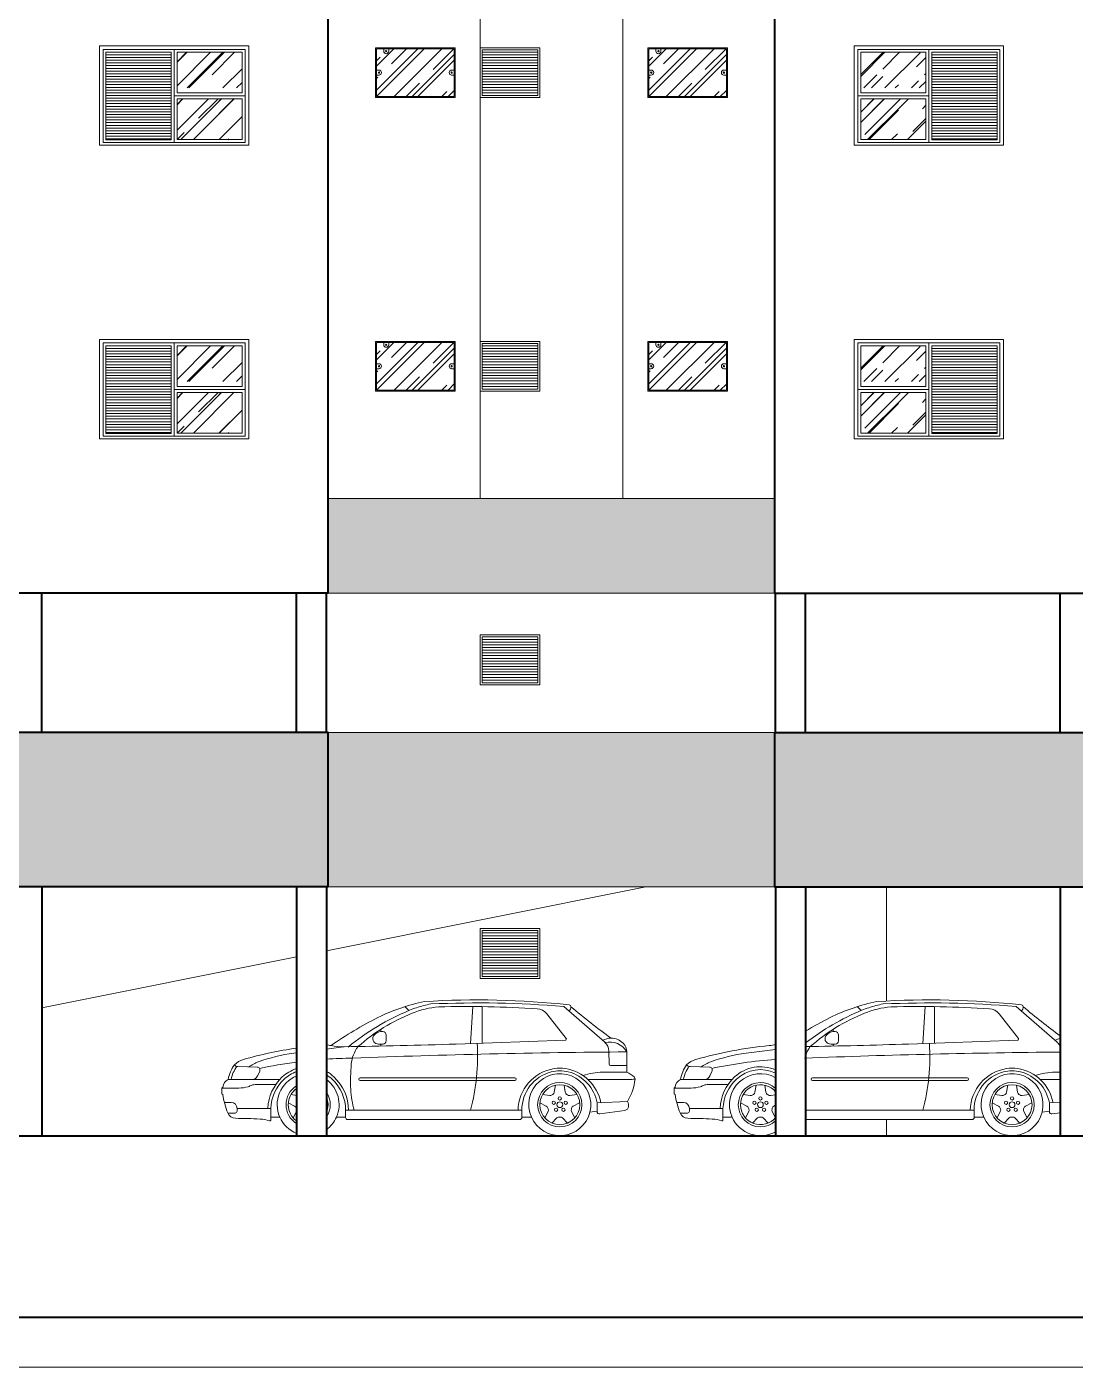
# Model space of a CAD drawing. Header units: millimetres. Extents: x 13204 to 24802, y 21209 to 40694.
# Drawn here: x 18166 to 19219, y 24804 to 26151 of the extents above; entities that cross this region are included whole.
import ezdxf

# ---------------------------------------------------------------- set-up
doc = ezdxf.new("R2010")
doc.units = ezdxf.units.MM
for name, color, linetype, lineweight in [('Esquadrias', 2, 'Continuous', 20), ('Hachura', 8, 'Continuous', 0), ('Louças', 150, 'Continuous', 15), ('Meia Parede', 11, 'Continuous', 40), ('Moveis', 6, 'Continuous', 13), ('Paredes', 1, 'Continuous', 40), ('PISO', 5, 'Continuous', 5), ('TEXTO', 4, 'Continuous', 5), ('Veiculos e pessoas', 245, 'Continuous', 0)]:
    doc.layers.add(name, color=color, linetype=linetype, lineweight=lineweight)
doc.layers.add('HACHURAS', color=8, linetype='Continuous')
pattern_1 = [(45, (14278.99, 25635.195), (23.14168, 61.71114), [409.0909, -54.5455, 136.3636, -27.2727]), (45, (14294.997, 25670.486), (-44.93342, 6.36396), [81.8182, -9, 163.6364, -20.4545]), (45, (14272.241, 25661.23), (87.35983, 113.20137), [218.1818, -38.1818, 109.0909, -27.2727])]
pattern_2 = [(45, (-38489.578, 12567.355), (21.552615, 57.473639), [381, -50.8, 127, -25.4]), (45, (-38474.67, 12600.222), (-41.847994, 5.92697), [76.2, -8.382, 152.4, -19.05]), (45, (-38495.864, 12591.601), (81.3611205, 105.428207), [203.2, -35.56, 101.6, -25.4])]
pattern_3 = [(45, (14278.99, 25930.195), (23.14168, 61.71114), [409.0909, -54.5455, 136.3636, -27.2727]), (45, (14294.997, 25965.486), (-44.93342, 6.36396), [81.8182, -9, 163.6364, -20.4545]), (45, (14272.241, 25956.23), (87.35983, 113.20137), [218.1818, -38.1818, 109.0909, -27.2727])]
pattern_4 = [(45, (-38489.578, 12862.355), (21.552615, 57.473639), [381, -50.8, 127, -25.4]), (45, (-38474.67, 12895.222), (-41.847994, 5.92697), [76.2, -8.382, 152.4, -19.05]), (45, (-38495.864, 12886.601), (81.3611205, 105.428207), [203.2, -35.56, 101.6, -25.4])]

msp = doc.modelspace()

# ---------------------------------------------------------------- hatches: boundary and pattern name
at = {"layer": 'Hachura'}
h = msp.add_hatch(dxfattribs=at)
h.set_pattern_fill('_USER', color=256, scale=2.727273, style=0, pattern_type=0)
h.set_pattern_definition([(0, (18229.848, 25953.3766), (0, 2.727273), [])])
h.paths.add_polyline_path([(18310.48, 26125.19), (18244.85, 26125.19), (18244.85, 26037.01), (18310.48, 26037.01)])
h = msp.add_hatch(dxfattribs=at)
h.set_pattern_fill('AR-RROOF', color=256, angle=45, style=0)
h.set_pattern_definition([(45, (-25759.758, 36207.547), (21.552615, 57.473639), [381, -50.8, 127, -25.4]), (45, (-25744.85, 36240.415), (-41.847994, 5.92697), [76.2, -8.382, 152.4, -19.05]), (45, (-25766.044, 36231.794), (81.3611205, 105.428207), [203.2, -35.56, 101.6, -25.4])])
h.paths.add_polyline_path([(18381.85, 26124.92), (18316.48, 26124.92), (18316.48, 26089.1), (18381.85, 26089.1)])
h = msp.add_hatch(dxfattribs=at)
h.set_pattern_fill('AR-RROOF', color=256, angle=45, style=0)
h.set_pattern_definition([(45, (18516.936, 26080.558), (21.5526, 57.4736), [381, -50.8, 127, -25.4]), (45, (18531.843, 26113.426), (-41.848, 5.927), [76.2, -8.382, 152.4, -19.05]), (45, (18510.65, 26104.805), (81.361, 105.4282), [203.2, -35.56, 101.6, -25.4])])
h.paths.add_polyline_path([(18594.94, 26128.56), (18516.94, 26128.56), (18516.94, 26080.56), (18594.94, 26080.56)])
h = msp.add_hatch(dxfattribs=at)
h.set_pattern_fill('_USER', color=256, scale=2.727273, style=0, pattern_type=0)
h.set_pattern_definition([(0, (18622.9355, 26081.5585), (0, 2.72727), [])])
h.paths.add_polyline_path([(18622.94, 26127.56), (18622.94, 26081.56), (18678.94, 26081.56), (18678.94, 26127.56)])
h = msp.add_hatch(dxfattribs=at)
h.set_pattern_fill('AR-RROOF', color=256, angle=45, style=0)
h.set_pattern_definition([(45, (18790.484, 26080.558), (21.5526, 57.4736), [381, -50.8, 127, -25.4]), (45, (18805.39, 26113.426), (-41.848, 5.927), [76.2, -8.382, 152.4, -19.05]), (45, (18784.198, 26104.805), (81.361, 105.4282), [203.2, -35.56, 101.6, -25.4])])
h.paths.add_polyline_path([(18868.48, 26128.56), (18790.48, 26128.56), (18790.48, 26080.56), (18868.48, 26080.56)])
h = msp.add_hatch(dxfattribs=at)
h.set_pattern_fill('_USER', color=256, scale=2.727273, style=0, pattern_type=0)
h.set_pattern_definition([(180, (19155.572, 25953.3766), (0, 2.727273), [])])
h.paths.add_polyline_path([(19074.94, 26125.19), (19140.57, 26125.19), (19140.57, 26037.01), (19074.94, 26037.01)])
h = msp.add_hatch(dxfattribs=at)
h.set_pattern_fill('AR-RROOF', color=256, scale=27.272727, angle=45, style=0)
h.set_pattern_definition(pattern_3)
h.paths.add_polyline_path([(18316.48, 26078.1), (18381.85, 26078.38), (18381.85, 26037.29), (18316.48, 26037.29)])
h = msp.add_hatch(dxfattribs=at)
h.set_pattern_fill('AR-RROOF', color=256, scale=27.272727, angle=45, style=0)
h.set_pattern_definition(pattern_3)
h.paths.add_polyline_path([(18358.94, 26078.38), (18381.85, 26078.38), (18381.85, 26037.29), (18358.94, 26037.01)])
h = msp.add_hatch(dxfattribs=at)
h.set_pattern_fill('AR-RROOF', color=256, scale=27.272727, angle=45, style=0)
h.set_pattern_definition(pattern_3)
h.paths.add_polyline_path([(18358.94, 26078.38), (18381.85, 26078.38), (18381.85, 26037.29), (18358.94, 26037.01)])
h = msp.add_hatch(dxfattribs=at)
h.set_pattern_fill('AR-RROOF', color=256, scale=27.272727, angle=45, style=0)
h.set_pattern_definition(pattern_3)
h.paths.add_polyline_path([(18358.94, 26078.38), (18381.85, 26078.38), (18381.85, 26037.29), (18358.94, 26037.01)])
h = msp.add_hatch(dxfattribs=at)
h.set_pattern_fill('_USER', color=256, scale=2.727273, style=0, pattern_type=0)
h.set_pattern_definition([(0, (18229.848, 25658.3766), (0, 2.727273), [])])
h.paths.add_polyline_path([(18310.48, 25830.19), (18244.85, 25830.19), (18244.85, 25742.01), (18310.48, 25742.01)])
h = msp.add_hatch(dxfattribs=at)
h.set_pattern_fill('AR-RROOF', color=256, angle=45, style=0)
h.set_pattern_definition([(45, (-25759.758, 35912.547), (21.552615, 57.473639), [381, -50.8, 127, -25.4]), (45, (-25744.85, 35945.415), (-41.847994, 5.92697), [76.2, -8.382, 152.4, -19.05]), (45, (-25766.044, 35936.794), (81.3611205, 105.428207), [203.2, -35.56, 101.6, -25.4])])
h.paths.add_polyline_path([(18381.85, 25829.92), (18316.48, 25829.92), (18316.48, 25794.1), (18381.85, 25794.1)])
h = msp.add_hatch(dxfattribs=at)
h.set_pattern_fill('AR-RROOF', color=256, angle=45, style=0)
h.set_pattern_definition([(45, (18516.936, 25785.558), (21.5526, 57.4736), [381, -50.8, 127, -25.4]), (45, (18531.843, 25818.426), (-41.848, 5.927), [76.2, -8.382, 152.4, -19.05]), (45, (18510.65, 25809.805), (81.361, 105.4282), [203.2, -35.56, 101.6, -25.4])])
h.paths.add_polyline_path([(18594.94, 25833.56), (18516.94, 25833.56), (18516.94, 25785.56), (18594.94, 25785.56)])
h = msp.add_hatch(dxfattribs=at)
h.set_pattern_fill('_USER', color=256, scale=2.727273, style=0, pattern_type=0)
h.set_pattern_definition([(0, (18622.9355, 25786.5585), (0, 2.72727), [])])
h.paths.add_polyline_path([(18622.94, 25832.56), (18622.94, 25786.56), (18678.94, 25786.56), (18678.94, 25832.56)])
h = msp.add_hatch(dxfattribs=at)
h.set_pattern_fill('AR-RROOF', color=256, angle=45, style=0)
h.set_pattern_definition([(45, (18790.484, 25785.558), (21.5526, 57.4736), [381, -50.8, 127, -25.4]), (45, (18805.39, 25818.426), (-41.848, 5.927), [76.2, -8.382, 152.4, -19.05]), (45, (18784.198, 25809.805), (81.361, 105.4282), [203.2, -35.56, 101.6, -25.4])])
h.paths.add_polyline_path([(18868.48, 25833.56), (18790.48, 25833.56), (18790.48, 25785.56), (18868.48, 25785.56)])
h = msp.add_hatch(dxfattribs=at)
h.set_pattern_fill('_USER', color=256, scale=2.727273, style=0, pattern_type=0)
h.set_pattern_definition([(180, (19155.572, 25658.3766), (0, 2.727273), [])])
h.paths.add_polyline_path([(19074.94, 25830.19), (19140.57, 25830.19), (19140.57, 25742.01), (19074.94, 25742.01)])
h = msp.add_hatch(dxfattribs=at)
h.set_pattern_fill('AR-RROOF', color=256, scale=27.272727, angle=45, style=0)
h.set_pattern_definition(pattern_1)
h.paths.add_polyline_path([(18316.48, 25783.1), (18381.85, 25783.38), (18381.85, 25742.29), (18316.48, 25742.29)])
h = msp.add_hatch(dxfattribs=at)
h.set_pattern_fill('AR-RROOF', color=256, scale=27.272727, angle=45, style=0)
h.set_pattern_definition(pattern_1)
h.paths.add_polyline_path([(18358.94, 25783.38), (18381.85, 25783.38), (18381.85, 25742.29), (18358.94, 25742.01)])
h = msp.add_hatch(dxfattribs=at)
h.set_pattern_fill('AR-RROOF', color=256, scale=27.272727, angle=45, style=0)
h.set_pattern_definition(pattern_1)
h.paths.add_polyline_path([(18358.94, 25783.38), (18381.85, 25783.38), (18381.85, 25742.29), (18358.94, 25742.01)])
h = msp.add_hatch(dxfattribs=at)
h.set_pattern_fill('AR-RROOF', color=256, scale=27.272727, angle=45, style=0)
h.set_pattern_definition(pattern_1)
h.paths.add_polyline_path([(18358.94, 25783.38), (18381.85, 25783.38), (18381.85, 25742.29), (18358.94, 25742.01)])
h = msp.add_hatch(dxfattribs=at)
h.set_pattern_fill('_USER', color=256, scale=2.727273, style=0, pattern_type=0)
h.set_pattern_definition([(0, (18622.9355, 25491.5585), (0, 2.72727), [])])
h.paths.add_polyline_path([(18622.94, 25537.56), (18622.94, 25491.56), (18678.94, 25491.56), (18678.94, 25537.56)])
h = msp.add_hatch(dxfattribs=at)
h.set_pattern_fill('_USER', color=256, scale=2.727273, style=0, pattern_type=0)
h.set_pattern_definition([(0, (18622.9355, 25196.5585), (0, 2.72727), [])])
h.paths.add_polyline_path([(18622.94, 25242.56), (18622.94, 25196.56), (18678.94, 25196.56), (18678.94, 25242.56)])
at = {"layer": 'HACHURAS'}
h = msp.add_hatch(dxfattribs=at)
h.set_pattern_fill('AR-RROOF', color=256, angle=45, style=0)
h.set_pattern_definition(pattern_4)
h.paths.add_polyline_path([(19003.57, 26124.92), (19068.94, 26124.92), (19068.94, 26089.1), (19003.57, 26089.1)])
h = msp.add_hatch(dxfattribs=at)
h.set_pattern_fill('AR-RROOF', color=256, angle=45, style=0)
h.set_pattern_definition(pattern_4)
h.paths.add_polyline_path([(19026.48, 26078.38), (19003.57, 26078.38), (19003.57, 26037.29), (19026.48, 26037.01)])
h = msp.add_hatch(dxfattribs=at)
h.set_pattern_fill('AR-RROOF', color=256, angle=45, style=0)
h.set_pattern_definition(pattern_4)
h.paths.add_polyline_path([(19026.48, 26078.38), (19003.57, 26078.38), (19003.57, 26037.29), (19026.48, 26037.01)])
h = msp.add_hatch(dxfattribs=at)
h.set_pattern_fill('AR-RROOF', color=256, angle=45, style=0)
h.set_pattern_definition(pattern_4)
h.paths.add_polyline_path([(19026.48, 26078.38), (19003.57, 26078.38), (19003.57, 26037.29), (19026.48, 26037.01)])
h = msp.add_hatch(dxfattribs=at)
h.set_pattern_fill('AR-RROOF', color=256, angle=45, style=0)
h.set_pattern_definition(pattern_4)
h.paths.add_polyline_path([(19068.94, 26078.1), (19003.57, 26078.38), (19003.57, 26037.29), (19068.94, 26037.29)])
h = msp.add_hatch(dxfattribs=at)
h.set_pattern_fill('AR-RROOF', color=256, angle=45, style=0)
h.set_pattern_definition(pattern_2)
h.paths.add_polyline_path([(19003.57, 25829.92), (19068.94, 25829.92), (19068.94, 25794.1), (19003.57, 25794.1)])
h = msp.add_hatch(dxfattribs=at)
h.set_pattern_fill('AR-RROOF', color=256, angle=45, style=0)
h.set_pattern_definition(pattern_2)
h.paths.add_polyline_path([(19026.48, 25783.38), (19003.57, 25783.38), (19003.57, 25742.29), (19026.48, 25742.01)])
h = msp.add_hatch(dxfattribs=at)
h.set_pattern_fill('AR-RROOF', color=256, angle=45, style=0)
h.set_pattern_definition(pattern_2)
h.paths.add_polyline_path([(19026.48, 25783.38), (19003.57, 25783.38), (19003.57, 25742.29), (19026.48, 25742.01)])
h = msp.add_hatch(dxfattribs=at)
h.set_pattern_fill('AR-RROOF', color=256, angle=45, style=0)
h.set_pattern_definition(pattern_2)
h.paths.add_polyline_path([(19026.48, 25783.38), (19003.57, 25783.38), (19003.57, 25742.29), (19026.48, 25742.01)])
h = msp.add_hatch(dxfattribs=at)
h.set_pattern_fill('AR-RROOF', color=256, angle=45, style=0)
h.set_pattern_definition(pattern_2)
h.paths.add_polyline_path([(19068.94, 25783.1), (19003.57, 25783.38), (19003.57, 25742.29), (19068.94, 25742.29)])
at = {"layer": 'PISO'}
h = msp.add_hatch(dxfattribs=at)
h.set_pattern_fill('DOTS', color=256, scale=3, style=0)
h.set_pattern_definition([(0, (17758.4844, 25286.5585), (2.38125, 4.7625), [0, -4.7625])])
h.paths.add_polyline_path([(18916.94, 25286.56), (18916.94, 25441.56), (18468.48, 25441.56), (18468.48, 25286.56)])
h.paths.add_polyline_path([(18916.94, 25581.56), (18916.94, 25676.56), (18468.48, 25676.56), (18468.48, 25581.56)])
h.paths.add_polyline_path([(17758.48, 25581.56), (17908.48, 25581.56), (17908.48, 26761.56), (17758.48, 26761.56)])
h.paths.add_polyline_path([(17803.48, 25784.56), (17803.48, 25834.56), (17863.48, 25834.56), (17863.48, 25784.56)], flags=16)
h.paths.add_polyline_path([(17803.48, 25784.56), (17803.48, 25812.06), (17806.98, 25812.06, -1), (17806.98, 25807.06), (17804.48, 25807.06), (17804.48, 25785.56), (17862.48, 25785.56), (17862.48, 25807.06), (17859.98, 25807.06, -1), (17859.98, 25812.06), (17862.48, 25812.06), (17862.48, 25833.56), (17855.27, 25833.56), (17855.27, 25831.06, -1), (17850.27, 25831.06), (17850.27, 25833.56), (17819.48, 25833.56), (17819.48, 25834.56), (17863.48, 25834.56), (17863.48, 25784.56)], flags=16)
h.paths.add_polyline_path([(17807.33, 25809.56, -8.5030703), (17807.63, 25809.56, -4.3930422)], flags=0)
h.paths.add_polyline_path([(17860.33, 25809.56, -8.5030703), (17860.63, 25809.56, -4.3930422)], flags=0)
h.paths.add_polyline_path([(17803.48, 25834.56), (17803.48, 25833.56), (17804.48, 25833.56), (17804.48, 25830.7)], flags=0)
h.paths.add_polyline_path([(17853.12, 25831.06, -8.5030703), (17853.42, 25831.06, -4.3930422)], flags=0)
h.paths.add_polyline_path([(17803.48, 26079.56), (17803.48, 26129.56), (17863.48, 26129.56), (17863.48, 26079.56)], flags=16)
h.paths.add_polyline_path([(17803.48, 26079.56), (17803.48, 26107.06), (17806.98, 26107.06, -1), (17806.98, 26102.06), (17804.48, 26102.06), (17804.48, 26080.56), (17862.48, 26080.56), (17862.48, 26102.06), (17859.98, 26102.06, -1), (17859.98, 26107.06), (17862.48, 26107.06), (17862.48, 26128.56), (17855.27, 26128.56), (17855.27, 26126.06, -1), (17850.27, 26126.06), (17850.27, 26128.56), (17819.48, 26128.56), (17819.48, 26129.56), (17863.48, 26129.56), (17863.48, 26079.56)], flags=16)
h.paths.add_polyline_path([(17807.33, 26104.56, -8.5030703), (17807.63, 26104.56, -4.3930422)], flags=0)
h.paths.add_polyline_path([(17860.33, 26104.56, -8.5030703), (17860.63, 26104.56, -4.3930422)], flags=0)
h.paths.add_polyline_path([(17804.48, 26125.7), (17803.48, 26125.7), (17803.48, 26129.56), (17804.48, 26129.56)], flags=0)
h.paths.add_polyline_path([(17853.12, 26126.06, -8.5030703), (17853.42, 26126.06, -4.3930422)], flags=0)
h.paths.add_polyline_path([(17803.48, 26374.56), (17803.48, 26424.56), (17863.48, 26424.56), (17863.48, 26374.56)], flags=16)
h.paths.add_polyline_path([(17803.48, 26374.56), (17803.48, 26402.06), (17806.98, 26402.06, -1), (17806.98, 26397.06), (17804.48, 26397.06), (17804.48, 26375.56), (17862.48, 26375.56), (17862.48, 26397.06), (17859.98, 26397.06, -1), (17859.98, 26402.06), (17862.48, 26402.06), (17862.48, 26423.56), (17855.27, 26423.56), (17855.27, 26421.06, -1), (17850.27, 26421.06), (17850.27, 26423.56), (17819.48, 26423.56), (17819.48, 26424.56), (17863.48, 26424.56), (17863.48, 26374.56)], flags=16)
h.paths.add_polyline_path([(17807.33, 26399.56, -8.5030703), (17807.63, 26399.56, -4.3930422)], flags=0)
h.paths.add_polyline_path([(17860.33, 26399.56, -8.5030703), (17860.63, 26399.56, -4.3930422)], flags=0)
h.paths.add_polyline_path([(17804.48, 26420.7), (17803.48, 26420.7), (17803.48, 26424.56), (17804.48, 26424.56)], flags=0)
h.paths.add_polyline_path([(17853.12, 26421.06, -8.5030703), (17853.42, 26421.06, -4.3930422)], flags=0)
h.paths.add_polyline_path([(17803.48, 26669.56), (17803.48, 26719.56), (17863.48, 26719.56), (17863.48, 26669.56)], flags=16)
h.paths.add_polyline_path([(17806.98, 26697.06, -1), (17806.98, 26692.06), (17804.48, 26692.06), (17804.48, 26670.56), (17862.48, 26670.56), (17862.48, 26692.06), (17859.98, 26692.06, -1), (17859.98, 26697.06), (17862.48, 26697.06), (17862.48, 26718.56), (17855.27, 26718.56), (17855.27, 26716.06, -1), (17850.27, 26716.06), (17850.27, 26718.56), (17819.48, 26718.56), (17863.48, 26719.56), (17862.48, 26719.56), (17862.48, 26670.56), (17863.48, 26669.56), (17863.48, 26670.56), (17804.48, 26670.56), (17803.48, 26669.56), (17804.48, 26669.56), (17804.48, 26697.06)], flags=16)
h.paths.add_polyline_path([(17807.33, 26694.56, -8.5030703), (17807.63, 26694.56, -4.3930422)], flags=0)
h.paths.add_polyline_path([(17860.33, 26694.56, -8.5030703), (17860.63, 26694.56, -4.3930422)], flags=0)
h.paths.add_polyline_path([(17804.48, 26715.7), (17803.48, 26715.7), (17803.48, 26719.56), (17804.48, 26719.56)], flags=0)
h.paths.add_polyline_path([(17853.12, 26716.06, -8.5030703), (17853.42, 26716.06, -4.3930422)], flags=0)
h.paths.add_polyline_path([(19476.94, 25581.56), (19626.94, 25581.56), (19626.94, 26761.56), (19476.94, 26761.56)])
h.paths.add_polyline_path([(19521.94, 25784.56), (19521.94, 25834.56), (19581.94, 25834.56), (19581.94, 25784.56)], flags=16)
h.paths.add_polyline_path([(19521.94, 25784.56), (19521.94, 25834.56), (19565.94, 25834.56), (19565.94, 25833.56), (19535.15, 25833.56), (19535.15, 25831.06, -1), (19530.15, 25831.06), (19530.15, 25833.56), (19522.94, 25833.56), (19522.94, 25812.06), (19525.44, 25812.06, -1), (19525.44, 25807.06), (19522.94, 25807.06), (19522.94, 25785.56), (19580.94, 25785.56), (19580.94, 25807.06), (19578.44, 25807.06, -1), (19578.44, 25812.06), (19581.94, 25812.06), (19581.94, 25784.56)], flags=16)
h.paths.add_polyline_path([(19525.78, 25809.56, -8.5030703), (19526.08, 25809.56, -4.3930422)], flags=0)
h.paths.add_polyline_path([(19578.78, 25809.56, -8.5030703), (19579.08, 25809.56, -4.3930422)], flags=0)
h.paths.add_polyline_path([(19533, 25831.06, -8.5030703), (19533.3, 25831.06, -4.3930422)], flags=0)
h.paths.add_polyline_path([(19581.94, 25833.56), (19580.94, 25833.56), (19580.94, 25830.7), (19581.94, 25830.7)], flags=0)
h.paths.add_polyline_path([(19521.94, 26079.56), (19521.94, 26129.56), (19581.94, 26129.56), (19581.94, 26079.56)], flags=16)
h.paths.add_polyline_path([(19521.94, 26079.56), (19521.94, 26129.56), (19565.94, 26129.56), (19565.94, 26128.56), (19535.15, 26128.56), (19535.15, 26126.06, -1), (19530.15, 26126.06), (19530.15, 26128.56), (19522.94, 26128.56), (19522.94, 26107.06), (19525.44, 26107.06, -1), (19525.44, 26102.06), (19522.94, 26102.06), (19522.94, 26080.56), (19580.94, 26080.56), (19580.94, 26102.06), (19578.44, 26102.06, -1), (19578.44, 26107.06), (19581.94, 26107.06), (19581.94, 26079.56)], flags=16)
h.paths.add_polyline_path([(19525.78, 26104.56, -8.5030703), (19526.08, 26104.56, -4.3930422)], flags=0)
h.paths.add_polyline_path([(19578.78, 26104.56, -8.5030703), (19579.08, 26104.56, -4.3930422)], flags=0)
h.paths.add_polyline_path([(19533, 26126.06, -8.5030703), (19533.3, 26126.06, -4.3930422)], flags=0)
h.paths.add_polyline_path([(19581.94, 26128.56), (19580.94, 26128.56), (19580.94, 26125.7), (19581.94, 26125.7)], flags=0)
h.paths.add_polyline_path([(19521.94, 26374.56), (19521.94, 26424.56), (19581.94, 26424.56), (19581.94, 26374.56)], flags=16)
h.paths.add_polyline_path([(19521.94, 26374.56), (19521.94, 26424.56), (19565.94, 26424.56), (19565.94, 26423.56), (19535.15, 26423.56), (19535.15, 26421.06, -1), (19530.15, 26421.06), (19530.15, 26423.56), (19522.94, 26423.56), (19522.94, 26402.06), (19525.44, 26402.06, -1), (19525.44, 26397.06), (19522.94, 26397.06), (19522.94, 26375.56), (19580.94, 26375.56), (19580.94, 26397.06), (19578.44, 26397.06, -1), (19578.44, 26402.06), (19581.94, 26402.06), (19581.94, 26374.56)], flags=16)
h.paths.add_polyline_path([(19525.78, 26399.56, -8.5030703), (19526.08, 26399.56, -4.3930422)], flags=0)
h.paths.add_polyline_path([(19578.78, 26399.56, -8.5030703), (19579.08, 26399.56, -4.3930422)], flags=0)
h.paths.add_polyline_path([(19533, 26421.06, -8.5030703), (19533.3, 26421.06, -4.3930422)], flags=0)
h.paths.add_polyline_path([(19581.94, 26423.56), (19580.94, 26423.56), (19580.94, 26420.7), (19581.94, 26420.7)], flags=0)
h.paths.add_polyline_path([(19521.94, 26669.56), (19521.94, 26719.56), (19581.94, 26719.56), (19581.94, 26669.56)], flags=16)
h.paths.add_polyline_path([(19521.94, 26669.56), (19521.94, 26719.56), (19565.94, 26719.56), (19565.94, 26718.56), (19535.15, 26718.56), (19535.15, 26716.06, -1), (19530.15, 26716.06), (19530.15, 26718.56), (19522.94, 26718.56), (19522.94, 26697.06), (19525.44, 26697.06, -1), (19525.44, 26692.06), (19522.94, 26692.06), (19522.94, 26670.56), (19580.94, 26670.56), (19580.94, 26692.06), (19578.44, 26692.06, -1), (19578.44, 26697.06), (19581.94, 26697.06), (19581.94, 26669.56)], flags=16)
h.paths.add_polyline_path([(19525.78, 26694.56, -8.5030703), (19526.08, 26694.56, -4.3930422)], flags=0)
h.paths.add_polyline_path([(19578.78, 26694.56, -8.5030703), (19579.08, 26694.56, -4.3930422)], flags=0)
h.paths.add_polyline_path([(19533, 26716.06, -8.5030703), (19533.3, 26716.06, -4.3930422)], flags=0)
h.paths.add_polyline_path([(19581.94, 26718.56), (19580.94, 26718.56), (19580.94, 26715.7), (19581.94, 26715.7)], flags=0)
h = msp.add_hatch(dxfattribs=at)
h.set_pattern_fill('AR-SAND', color=256, scale=0.25, style=0)
h.set_pattern_definition([(37.5, (17908.484, 25286.558), (-0.40001, 12.23533), [0, -9.652, 0, -10.795, 0, -10.31875]), (7.5, (17908.484, 25286.558), (11.23808, 17.92063), [0, -5.207, 0, -8.6995, 0, -3.33375]), (327.5, (17900.674, 25286.558), (19.77481, 0.03593), [0, -3.175, 0, -11.43, 0, -14.9225]), (317.5, (17900.674, 25286.558), (19.08891, 5.57323), [0, -1.5875, 0, -7.493, 0, -8.5725])])
h.paths.add_polyline_path([(19626.94, 25441.56), (19626.94, 25286.56), (19891.94, 25286.56), (19891.94, 25441.56)])
h.paths.add_polyline_path([(19626.94, 25441.56), (19476.94, 25441.56), (19476.94, 25286.56), (19626.94, 25286.56)])
h.paths.add_polyline_path([(18916.94, 25441.56), (18916.94, 25286.56), (19476.94, 25286.56), (19476.94, 25441.56)])
h.paths.add_polyline_path([(18468.48, 25286.56), (18468.48, 25441.56), (17908.48, 25441.56), (17908.48, 25286.56)])

# ---------------------------------------------------------------- linework, layer by layer
at = {"layer": 'Esquadrias'}
for p, q in [((18620.94, 25676.56), (18620.94, 26916.56)), ((18764.48, 25676.56), (18764.48, 26916.56)), ((18916.94, 25676.56), (18468.48, 25676.56)), ((18916.94, 25581.56), (18468.48, 25581.56)), ((18916.94, 25441.56), (18468.48, 25441.56)), ((18466.53, 25286.56), (18916.94, 25286.56))]:
    msp.add_line(p, q, dxfattribs=at)
for points in [[(18787.47, 25286.56), (18466.53, 25222.33)], [(18823.48, 25286.56), (18823.48, 25286.56), (18808.48, 25286.56)], [(18436.53, 25216.32), (18180.53, 25165.09)]]:
    msp.add_lwpolyline(points, dxfattribs=at)
at = {"layer": 'Hachura'}
for points in [[(18244.85, 26037.01), (18244.85, 26125.19), (18310.48, 26125.19), (18310.48, 26037.01), (18244.85, 26037.01)], [(19140.57, 26037.01), (19140.57, 26125.19), (19074.94, 26125.19), (19074.94, 26037.01), (19140.57, 26037.01)], [(18244.85, 25742.01), (18244.85, 25830.19), (18310.48, 25830.19), (18310.48, 25742.01), (18244.85, 25742.01)], [(19140.57, 25742.01), (19140.57, 25830.19), (19074.94, 25830.19), (19074.94, 25742.01), (19140.57, 25742.01)]]:
    msp.add_lwpolyline(points, dxfattribs=at)
for points in [[(18316.48, 26084.27), (18381.85, 26084.27), (18381.85, 26124.92), (18316.48, 26124.92)], [(19068.94, 26084.27), (19003.57, 26084.27), (19003.57, 26124.92), (19068.94, 26124.92)], [(18316.48, 26078.1), (18381.85, 26078.1), (18381.85, 26037.29), (18316.48, 26037.29)], [(19068.94, 26078.1), (19003.57, 26078.1), (19003.57, 26037.29), (19068.94, 26037.29)], [(18316.48, 25789.27), (18381.85, 25789.27), (18381.85, 25829.92), (18316.48, 25829.92)], [(19068.94, 25789.27), (19003.57, 25789.27), (19003.57, 25829.92), (19068.94, 25829.92)], [(18316.48, 25783.1), (18381.85, 25783.1), (18381.85, 25742.29), (18316.48, 25742.29)], [(19068.94, 25783.1), (19003.57, 25783.1), (19003.57, 25742.29), (19068.94, 25742.29)]]:
    msp.add_lwpolyline(points, close=True, dxfattribs=at)
at = {"layer": 'Louças'}
for p, q in [((19029.48, 25286.56), (19029.48, 25171.83)), ((19029.48, 25052.76), (19029.48, 25036.56))]:
    msp.add_line(p, q, dxfattribs=at)
at = {"layer": 'Meia Parede'}
for p, q in [((18468.48, 25581.56), (18468.48, 26916.56)), ((18916.94, 26916.56), (18916.94, 25581.56)), ((18468.48, 25581.56), (17908.48, 25581.56)), ((18180.53, 25441.56), (18180.53, 25581.56)), ((18436.53, 25441.56), (18436.53, 25581.56)), ((18466.53, 25441.56), (18466.53, 25581.56)), ((18916.94, 25581.56), (19476.94, 25581.56)), ((18917.98, 25441.56), (18917.98, 25581.56)), ((18947.98, 25441.56), (18947.98, 25581.56)), ((19203.98, 25441.56), (19203.98, 25581.56)), ((18468.48, 25441.56), (17908.48, 25441.56)), ((18468.48, 25286.56), (18468.48, 25441.56)), ((18916.94, 25441.56), (19476.94, 25441.56)), ((18916.94, 25441.56), (18916.94, 25286.56)), ((18468.48, 25286.56), (17908.48, 25286.56)), ((18180.53, 25286.56), (18180.53, 25036.56)), ((18436.53, 25286.56), (18436.53, 25036.56)), ((18466.53, 25286.56), (18466.53, 25036.56)), ((18916.94, 25286.56), (19476.94, 25286.56)), ((18917.98, 25286.56), (18917.98, 25036.56)), ((18947.98, 25286.56), (18947.98, 25036.56)), ((19203.98, 25286.56), (19203.98, 25036.56))]:
    msp.add_line(p, q, dxfattribs=at)
at = {"layer": 'Moveis'}
for p, q in [((18238.48, 26031.56), (18238.48, 26131.56)), ((18238.48, 26131.56), (18388.48, 26131.56)), ((18388.48, 26031.56), (18388.48, 26131.56)), ((19146.94, 26131.56), (18996.94, 26131.56)), ((18996.94, 26031.56), (18996.94, 26131.56)), ((19146.94, 26031.56), (19146.94, 26131.56)), ((18238.48, 26031.56), (18388.48, 26031.56)), ((19146.94, 26031.56), (18996.94, 26031.56)), ((18238.48, 25736.56), (18238.48, 25836.56)), ((18238.48, 25836.56), (18388.48, 25836.56)), ((18388.48, 25736.56), (18388.48, 25836.56)), ((19146.94, 25836.56), (18996.94, 25836.56)), ((18996.94, 25736.56), (18996.94, 25836.56)), ((19146.94, 25736.56), (19146.94, 25836.56)), ((18238.48, 25736.56), (18388.48, 25736.56)), ((19146.94, 25736.56), (18996.94, 25736.56))]:
    msp.add_line(p, q, dxfattribs=at)
for points in [[(18595.94, 26129.56), (18515.94, 26129.56), (18515.94, 26079.56), (18595.94, 26079.56), (18595.94, 26129.56)], [(18869.48, 26129.56), (18789.48, 26129.56), (18789.48, 26079.56), (18869.48, 26079.56), (18869.48, 26129.56)], [(18595.94, 25834.56), (18515.94, 25834.56), (18515.94, 25784.56), (18595.94, 25784.56), (18595.94, 25834.56)], [(18869.48, 25834.56), (18789.48, 25834.56), (18789.48, 25784.56), (18869.48, 25784.56), (18869.48, 25834.56)]]:
    msp.add_lwpolyline(points, dxfattribs=at)
for points in [[(18680.94, 26129.56), (18620.94, 26129.56), (18620.94, 26079.56), (18680.94, 26079.56)], [(18678.94, 26127.56), (18622.94, 26127.56), (18622.94, 26081.56), (18678.94, 26081.56)], [(18680.94, 25834.56), (18620.94, 25834.56), (18620.94, 25784.56), (18680.94, 25784.56)], [(18678.94, 25832.56), (18622.94, 25832.56), (18622.94, 25786.56), (18678.94, 25786.56)], [(18680.94, 25539.56), (18620.94, 25539.56), (18620.94, 25489.56), (18680.94, 25489.56)], [(18678.94, 25537.56), (18622.94, 25537.56), (18622.94, 25491.56), (18678.94, 25491.56)], [(18680.94, 25244.56), (18620.94, 25244.56), (18620.94, 25194.56), (18680.94, 25194.56)], [(18678.94, 25242.56), (18622.94, 25242.56), (18622.94, 25196.56), (18678.94, 25196.56)]]:
    msp.add_lwpolyline(points, close=True, dxfattribs=at)
at = {"layer": 'Paredes'}
for p, q in [((17308.48, 25036.56), (20244.48, 25036.56)), ((21256.85, 24853.96), (14671.18, 24853.96))]:
    msp.add_line(p, q, dxfattribs=at)
at = {"layer": 'PISO'}
for p, q in [((18384.85, 26127.92), (18242.12, 26127.92)), ((18242.12, 26034.29), (18242.12, 26127.92)), ((18242.12, 26127.92), (18270.76, 26127.92)), ((18313.48, 26127.92), (18313.48, 26034.29)), ((18384.85, 26034.29), (18384.85, 26127.92)), ((18524.15, 26128.56), (18524.15, 26126.06)), ((18524.15, 26128.56), (18529.15, 26128.56)), ((18529.15, 26128.56), (18529.15, 26126.06)), ((18797.7, 26128.56), (18797.7, 26126.06)), ((18797.7, 26128.56), (18802.7, 26128.56)), ((18802.7, 26128.56), (18802.7, 26126.06)), ((19000.57, 26127.92), (19143.3, 26127.92)), ((19000.57, 26034.29), (19000.57, 26127.92)), ((19071.94, 26127.92), (19071.94, 26034.29)), ((19143.3, 26127.92), (19114.66, 26127.92)), ((19143.3, 26034.29), (19143.3, 26127.92)), ((18516.94, 26107.06), (18519.44, 26107.06)), ((18516.94, 26102.06), (18516.94, 26107.06)), ((18516.94, 26102.06), (18519.44, 26102.06)), ((18594.94, 26107.06), (18592.44, 26107.06)), ((18594.94, 26102.06), (18592.44, 26102.06)), ((18594.94, 26102.06), (18594.94, 26107.06)), ((18790.48, 26107.06), (18792.98, 26107.06)), ((18790.48, 26102.06), (18790.48, 26107.06)), ((18790.48, 26102.06), (18792.98, 26102.06)), ((18868.48, 26107.06), (18865.98, 26107.06)), ((18868.48, 26102.06), (18865.98, 26102.06)), ((18868.48, 26102.06), (18868.48, 26107.06)), ((18356.21, 26081.27), (18384.85, 26081.27)), ((19029.21, 26081.27), (19000.57, 26081.27)), ((18242.12, 26034.29), (18384.85, 26034.29)), ((18242.12, 26034.29), (18384.85, 26034.29)), ((18270.76, 26034.29), (18313.48, 26034.29)), ((19143.3, 26034.29), (19000.57, 26034.29)), ((19143.3, 26034.29), (19000.57, 26034.29)), ((19114.66, 26034.29), (19071.94, 26034.29)), ((18384.85, 25832.92), (18242.12, 25832.92)), ((18242.12, 25739.29), (18242.12, 25832.92)), ((18242.12, 25832.92), (18270.76, 25832.92)), ((18313.48, 25832.92), (18313.48, 25739.29)), ((18384.85, 25739.29), (18384.85, 25832.92)), ((18524.15, 25833.56), (18524.15, 25831.06)), ((18524.15, 25833.56), (18529.15, 25833.56)), ((18529.15, 25833.56), (18529.15, 25831.06)), ((18797.7, 25833.56), (18797.7, 25831.06)), ((18797.7, 25833.56), (18802.7, 25833.56)), ((18802.7, 25833.56), (18802.7, 25831.06)), ((19000.57, 25832.92), (19143.3, 25832.92)), ((19000.57, 25739.29), (19000.57, 25832.92)), ((19071.94, 25832.92), (19071.94, 25739.29)), ((19143.3, 25832.92), (19114.66, 25832.92)), ((19143.3, 25739.29), (19143.3, 25832.92)), ((18516.94, 25812.06), (18519.44, 25812.06)), ((18516.94, 25807.06), (18516.94, 25812.06)), ((18516.94, 25807.06), (18519.44, 25807.06)), ((18594.94, 25812.06), (18592.44, 25812.06)), ((18594.94, 25807.06), (18592.44, 25807.06)), ((18594.94, 25807.06), (18594.94, 25812.06)), ((18790.48, 25812.06), (18792.98, 25812.06)), ((18790.48, 25807.06), (18790.48, 25812.06)), ((18790.48, 25807.06), (18792.98, 25807.06)), ((18868.48, 25812.06), (18865.98, 25812.06)), ((18868.48, 25807.06), (18865.98, 25807.06)), ((18868.48, 25807.06), (18868.48, 25812.06)), ((18356.21, 25786.27), (18384.85, 25786.27)), ((19029.21, 25786.27), (19000.57, 25786.27)), ((18242.12, 25739.29), (18384.85, 25739.29)), ((18242.12, 25739.29), (18384.85, 25739.29)), ((18270.76, 25739.29), (18313.48, 25739.29)), ((19143.3, 25739.29), (19000.57, 25739.29)), ((19143.3, 25739.29), (19000.57, 25739.29)), ((19114.66, 25739.29), (19071.94, 25739.29))]:
    msp.add_line(p, q, dxfattribs=at)
for points in [[(18594.94, 26128.56), (18516.94, 26128.56), (18516.94, 26080.56), (18594.94, 26080.56), (18594.94, 26128.56)], [(18868.48, 26128.56), (18790.48, 26128.56), (18790.48, 26080.56), (18868.48, 26080.56), (18868.48, 26128.56)], [(18270.76, 26034.29), (18313.48, 26034.29)], [(19114.66, 26034.29), (19071.94, 26034.29)], [(18594.94, 25833.56), (18516.94, 25833.56), (18516.94, 25785.56), (18594.94, 25785.56), (18594.94, 25833.56)], [(18868.48, 25833.56), (18790.48, 25833.56), (18790.48, 25785.56), (18868.48, 25785.56), (18868.48, 25833.56)], [(18270.76, 25739.29), (18313.48, 25739.29)], [(19114.66, 25739.29), (19071.94, 25739.29)]]:
    msp.add_lwpolyline(points, dxfattribs=at)
for points in [[(18313.48, 26081.27), (18384.85, 26081.27), (18384.85, 26034.29), (18313.48, 26034.29)], [(19071.94, 26081.27), (19000.57, 26081.27), (19000.57, 26034.29), (19071.94, 26034.29)], [(18313.48, 25786.27), (18384.85, 25786.27), (18384.85, 25739.29), (18313.48, 25739.29)], [(19071.94, 25786.27), (19000.57, 25786.27), (19000.57, 25739.29), (19071.94, 25739.29)]]:
    msp.add_lwpolyline(points, close=True, dxfattribs=at)
for centre, radius in [((18526.65, 26126.06), 0.647), ((18526.65, 26126.06), 0.347), ((18800.2, 26126.06), 0.647), ((18800.2, 26126.06), 0.347), ((18519.44, 26104.56), 0.647), ((18519.44, 26104.56), 0.347), ((18592.44, 26104.56), 0.647), ((18592.44, 26104.56), 0.347), ((18792.98, 26104.56), 0.647), ((18792.98, 26104.56), 0.347), ((18865.98, 26104.56), 0.647), ((18865.98, 26104.56), 0.347), ((18526.65, 25831.06), 0.647), ((18526.65, 25831.06), 0.347), ((18800.2, 25831.06), 0.647), ((18800.2, 25831.06), 0.347), ((18519.44, 25809.56), 0.647), ((18519.44, 25809.56), 0.347), ((18592.44, 25809.56), 0.647), ((18592.44, 25809.56), 0.347), ((18792.98, 25809.56), 0.647), ((18792.98, 25809.56), 0.347), ((18865.98, 25809.56), 0.647), ((18865.98, 25809.56), 0.347)]:
    msp.add_circle(centre, radius, dxfattribs=at)
for centre, start, end in [((18526.65, 26126.06), 180, 0), ((18800.2, 26126.06), 180, 0), ((18519.44, 26104.56), 270, 90), ((18592.44, 26104.56), 90, 270), ((18792.98, 26104.56), 270, 90), ((18865.98, 26104.56), 90, 270), ((18526.65, 25831.06), 180, 0), ((18800.2, 25831.06), 180, 0), ((18519.44, 25809.56), 270, 90), ((18592.44, 25809.56), 90, 270), ((18792.98, 25809.56), 270, 90), ((18865.98, 25809.56), 90, 270)]:
    msp.add_arc(centre, 2.5, start, end, dxfattribs=at)
at = {"layer": 'TEXTO'}
msp.add_line((21305.52, 24803.98), (14622.5, 24803.98), dxfattribs=at)
at = {"layer": 'Veiculos e pessoas', "color": 8}
for p, q in [((18613.76, 25166.29), (18611.27, 25129.14)), ((18623, 25166.2), (18623, 25129.54)), ((18688.03, 25159.01), (18707.42, 25134.33)), ((18705.14, 25166.3), (18746.42, 25130.34)), ((19068.24, 25166.29), (19065.74, 25129.14)), ((19077.47, 25166.2), (19077.47, 25129.54)), ((19142.5, 25159.01), (19161.9, 25134.33)), ((19159.61, 25166.3), (19200.9, 25130.34)), ((18521.25, 25141.07), (18521.25, 25143.31)), ((18523.28, 25141.09), (18521.92, 25141.09)), ((18523.28, 25141.09), (18521.92, 25141.09)), ((18975.72, 25141.07), (18975.72, 25143.31)), ((18977.76, 25141.09), (18976.39, 25141.09)), ((18977.76, 25141.09), (18976.39, 25141.09)), ((18523.45, 25128.61), (18518.95, 25128.61)), ((18518.95, 25128.61), (18523.45, 25128.61)), ((18521.25, 25128.61), (18521.25, 25126.57)), ((18526.63, 25137.91), (18526.63, 25131.79)), ((18526.63, 25131.79), (18526.63, 25137.74)), ((18706.5, 25132.36), (18597.03, 25128.66)), ((18977.93, 25128.61), (18973.42, 25128.61)), ((18973.42, 25128.61), (18977.93, 25128.61)), ((18975.72, 25128.61), (18975.72, 25126.57)), ((18981.1, 25137.91), (18981.1, 25131.79)), ((18981.1, 25131.79), (18981.1, 25137.74)), ((19160.98, 25132.36), (19051.51, 25128.66)), ((18436.53, 25119.75), (18433.73, 25119.38)), ((18483.8, 25125.89), (18466.53, 25123.64)), ((18750.56, 25108.55), (18750.44, 25121.61)), ((18917.98, 25123.25), (18888.2, 25119.38)), ((18396.89, 25105.4), (18377.46, 25105.91)), ((18397.41, 25096.55), (18399.53, 25101.14)), ((18768.46, 25100.32), (18744.18, 25100.32)), ((18768.46, 25107.14), (18751.99, 25107.14)), ((18851.37, 25105.4), (18831.94, 25105.91)), ((18851.88, 25096.55), (18854.01, 25101.14)), ((19203.98, 25100.32), (19198.66, 25100.32)), ((18367.9, 25093.16), (18419.9, 25093.16)), ((18394.84, 25087.88), (18415.69, 25087.88)), ((18500.51, 25094.82), (18655.9, 25094.82)), ((18655.9, 25091.9), (18500.51, 25091.9)), ((18696.67, 25087.24), (18695.55, 25080.19)), ((18706.64, 25080.19), (18705.53, 25087.24)), ((18729.18, 25093.12), (18773.6, 25093.12)), ((18822.38, 25093.16), (18874.38, 25093.16)), ((18849.32, 25087.88), (18870.17, 25087.88)), ((18898.28, 25087.24), (18897.16, 25080.19)), ((18908.26, 25080.19), (18907.14, 25087.24)), ((18954.98, 25094.82), (19110.38, 25094.82)), ((19110.38, 25091.9), (18954.98, 25091.9)), ((19151.14, 25087.24), (19150.02, 25080.19)), ((19161.12, 25080.19), (19160, 25087.24)), ((19183.65, 25093.12), (19203.98, 25093.12)), ((18361.55, 25084.4), (18378.58, 25084.4)), ((18436.53, 25077.08), (18431.02, 25077.95)), ((18690.93, 25076.83), (18683.88, 25077.95)), ((18694.21, 25078), (18693.42, 25077.43)), ((18708.77, 25077.43), (18707.98, 25078)), ((18718.31, 25077.95), (18711.26, 25076.83)), ((18816.03, 25084.4), (18833.06, 25084.4)), ((18892.55, 25076.83), (18885.49, 25077.95)), ((18895.83, 25078), (18895.04, 25077.43)), ((18910.38, 25077.43), (18909.6, 25078)), ((18917.98, 25077.64), (18912.88, 25076.83)), ((19145.41, 25076.83), (19138.35, 25077.95)), ((19148.69, 25078), (19147.9, 25077.43)), ((19163.24, 25077.43), (19162.46, 25078)), ((19172.79, 25077.95), (19165.73, 25076.83)), ((18364.08, 25069.95), (18370.86, 25069.95)), ((18376.86, 25063.95), (18376.86, 25061.31)), ((18377.09, 25063.94), (18410.59, 25063.94)), ((18410.59, 25063.94), (18410.59, 25055.24)), ((18428.28, 25069.52), (18434.64, 25066.28)), ((18436.41, 25060.85), (18433.17, 25054.49)), ((18436.31, 25064.33), (18436.61, 25063.41)), ((18466.53, 25068.68), (18468.19, 25069.52)), ((18485.93, 25055.24), (18485.93, 25062.06)), ((18485.93, 25062.06), (18663, 25062.06)), ((18663, 25062.06), (18663, 25055.24)), ((18681.14, 25069.52), (18687.5, 25066.28)), ((18689.27, 25060.85), (18686.03, 25054.49)), ((18689.17, 25064.33), (18689.47, 25063.41)), ((18712.72, 25063.41), (18713.02, 25064.33)), ((18716.17, 25054.49), (18712.92, 25060.85)), ((18714.69, 25066.28), (18721.05, 25069.52)), ((18738.54, 25069.48), (18769.1, 25070.82)), ((18738.54, 25069.48), (18738.54, 25061.25)), ((18818.55, 25069.95), (18825.34, 25069.95)), ((18831.34, 25063.95), (18831.34, 25061.31)), ((18831.56, 25063.94), (18865.07, 25063.94)), ((18865.07, 25063.94), (18865.07, 25055.24)), ((18882.76, 25069.52), (18889.12, 25066.28)), ((18890.88, 25060.85), (18887.64, 25054.49)), ((18890.78, 25064.33), (18891.08, 25063.41)), ((18914.34, 25063.41), (18914.64, 25064.33)), ((18917.78, 25054.49), (18914.54, 25060.85)), ((18916.3, 25066.28), (18917.98, 25067.14)), ((18947.98, 25062.06), (19117.48, 25062.06)), ((19117.48, 25062.06), (19117.48, 25055.24)), ((19135.62, 25069.52), (19141.98, 25066.28)), ((19143.74, 25060.85), (19140.5, 25054.49)), ((19143.64, 25064.33), (19143.94, 25063.41)), ((19167.2, 25063.41), (19167.5, 25064.33)), ((19170.64, 25054.49), (19167.4, 25060.85)), ((19169.16, 25066.28), (19175.53, 25069.52)), ((19193.02, 25069.48), (19203.98, 25069.96)), ((19193.02, 25069.48), (19193.02, 25061.25)), ((18374.82, 25059.27), (18367.53, 25059.27)), ((18693.19, 25049.28), (18698.24, 25054.33)), ((18700.61, 25055.31), (18701.58, 25055.31)), ((18703.95, 25054.33), (18709, 25049.28)), ((18829.29, 25059.27), (18822.01, 25059.27)), ((18894.81, 25049.28), (18899.86, 25054.33)), ((18902.22, 25055.31), (18903.2, 25055.31)), ((18905.56, 25054.33), (18910.61, 25049.28)), ((19147.67, 25049.28), (19152.72, 25054.33)), ((19155.08, 25055.31), (19156.06, 25055.31)), ((19158.42, 25054.33), (19163.47, 25049.28))]:
    msp.add_line(p, q, dxfattribs=at)
at = {"layer": 'Veiculos e pessoas'}
for points in [[(18466.53, 25128.15, 0.0189777), (18471.21, 25127.05, -0.0366506), (18518.34, 25155.19, -0.0674514), (18565.24, 25171.26, -0.0430597), (18710.57, 25167.99, -0.3674271), (18712.25, 25166.14, 0.0212702), (18752.77, 25134.49, -0.1932841), (18764.78, 25129.49, -0.2012739), (18768.46, 25120.73), (18768.46, 25100.32, -0.0896417), (18776.05, 25095.33, -0.2351291), (18776.74, 25093.45, -0.1069875), (18769.1, 25070.82, -0.1409481), (18770.17, 25065.78, -0.3540247), (18766.57, 25061.94), (18741.28, 25058.4, -0.4555012), (18738.54, 25060.78), (18738.54, 25061.25), (18731.34, 25060.27, -0.7173408), (18672.56, 25055.24), (18663, 25055.24), (18663, 25054.9, -0.4142136), (18660.86, 25052.76), (18488.07, 25052.76, -0.4142136), (18485.93, 25054.9), (18485.93, 25055.24), (18476.77, 25055.24, -0.1335234), (18466.53, 25042.5, -0.1335234)], [(18947.98, 25141.53, -0.0189026), (18972.81, 25155.19, -0.0674514), (19019.71, 25171.26, -0.0430597), (19165.04, 25167.99, -0.3674271), (19166.73, 25166.14, 0.0196092), (19203.98, 25136.84)], [(18917.98, 25040.56, -0.4440912), (18874.18, 25055.24), (18865.07, 25055.24), (18865.07, 25052.24, -0.5159592), (18863.86, 25051.39, 0.0709006), (18854.34, 25053.25, 0.0097967), (18829.67, 25054.03, -0.3052894), (18821.98, 25059.35, -0.0524495), (18816.88, 25077.89), (18816.03, 25078.74), (18816.03, 25084.4), (18816.88, 25085.25, -0.2365768), (18822.38, 25093.16, -0.102728), (18828.56, 25107.76, -0.1282468), (18837.63, 25113.1, -0.0450669), (18911.43, 25127.08, 0.0260549), (18917.98, 25128.06, 0.0260549)], [(18436.53, 25038.84, -0.1958949), (18419.7, 25055.24), (18410.59, 25055.24), (18410.59, 25052.24, -0.5159592), (18409.39, 25051.39, 0.0709006), (18399.87, 25053.25, 0.0097967), (18375.19, 25054.03, -0.3052894), (18367.5, 25059.35, -0.0524495), (18362.4, 25077.89), (18361.55, 25078.74), (18361.55, 25084.4), (18362.4, 25085.25, -0.2365768), (18367.9, 25093.16, -0.102728), (18374.08, 25107.76, -0.1282468), (18383.16, 25113.1, -0.0327268), (18436.53, 25124.58)], [(19203.98, 25059.55), (19195.76, 25058.4, -0.4555012), (19193.02, 25060.78), (19193.02, 25061.25), (19185.81, 25060.27, -0.7173408), (19127.03, 25055.24), (19117.48, 25055.24), (19117.48, 25054.9, -0.4142136), (19115.33, 25052.76), (18947.98, 25052.76)]]:
    msp.add_lwpolyline(points, format="xyb", dxfattribs=at)
at = {"layer": 'Veiculos e pessoas', "color": 8}
for centre, radius in [((18701.1, 25067.7), 22.24), ((18701.1, 25067.7), 20.04), ((19155.57, 25067.7), 22.24), ((19155.57, 25067.7), 20.04), ((18701.1, 25074.01), 1.67), ((18902.71, 25074.01), 1.67), ((19155.57, 25074.01), 1.67), ((18695.09, 25069.65), 1.67), ((18697.38, 25062.59), 1.67), ((18701.1, 25067.7), 2.9), ((18704.81, 25062.59), 1.67), ((18707.1, 25069.65), 1.67), ((18896.71, 25069.65), 1.67), ((18899, 25062.59), 1.67), ((18902.71, 25067.7), 2.9), ((18906.42, 25062.59), 1.67), ((18908.72, 25069.65), 1.67), ((19149.57, 25069.65), 1.67), ((19151.86, 25062.59), 1.67), ((19155.57, 25067.7), 2.9), ((19159.28, 25062.59), 1.67), ((19161.58, 25069.65), 1.67)]:
    msp.add_circle(centre, radius, dxfattribs=at)
for centre, radius, start, end in [((18585.97, 25085.52), 84.61, 99.88027, 104.84471), ((18618.42, 24131.06), 1038.87, 85.21168, 92.59136), ((19040.44, 25085.52), 84.61, 99.88027, 104.84471), ((19072.89, 24131.06), 1038.87, 85.21168, 92.59136), ((18643.89, 24935.64), 245.49, 112.47077, 129.30207), ((18624.01, 24983.11), 190.33, 112.01653, 131.32644), ((18456.95, 25075.26), 126.87, 43.25329, 45.77961), ((18593.22, 25058.16), 112.91, 104.84471, 112.47077), ((18587.36, 25073.74), 92.57, 94.88851, 112.01653), ((18607.4, 24029.13), 1137.18, 86.42364, 91.4073), ((18677.5, 25150.74), 13.39, 38.1615, 86.42364), ((18707.35, 25165.97), 4.9, 304.75944, 1.97931), ((19098.37, 24935.64), 245.49, 112.47077, 127.77589), ((19078.48, 24983.11), 190.33, 112.01653, 131.32644), ((18911.42, 25075.26), 126.87, 43.25329, 45.77961), ((19047.69, 25058.16), 112.91, 104.84471, 112.47077), ((19041.84, 25073.74), 92.57, 94.88851, 112.01653), ((19061.88, 24029.13), 1137.18, 86.42364, 91.4073), ((19131.98, 25150.74), 13.39, 38.1615, 86.42364), ((19161.83, 25165.97), 4.9, 304.75944, 1.97931), ((18521.92, 25131.58), 9.51, 90, 147.03517), ((18523.28, 25137.74), 3.35, 0, 90), ((18976.39, 25131.58), 9.51, 90, 147.03517), ((18977.76, 25137.74), 3.35, 0, 90), ((18389.74, 31267.86), 6142.7, 270.88193, 271.933834), ((18518.15, 25134.02), 5.02, 147.03517, 218.0353), ((18518.95, 25134.64), 6.03, 218.0353, 270), ((18523.45, 25131.79), 3.18, 270, 0), ((18523.45, 25131.79), 3.18, 270, 0), ((18412.61, 25115.39), 205.87, 344.98754, 3.89497), ((18706.46, 25133.58), 1.22, 271.93383, 38.1615), ((18752.55, 25117.03), 17.46, 89.27825, 118.80413), ((18738.73, 25121.5), 11.71, 0.51883, 48.93981), ((18750.94, 25110.33), 20.37, 30.70137, 102.44687), ((18844.22, 31267.86), 6142.7, 270.967906, 271.933834), ((18972.62, 25134.02), 5.02, 147.03517, 218.0353), ((18973.42, 25134.64), 6.03, 218.0353, 270), ((18977.93, 25131.79), 3.18, 270, 0), ((18977.93, 25131.79), 3.18, 270, 0), ((18867.08, 25115.39), 205.87, 344.98754, 3.89497), ((19160.94, 25133.58), 1.22, 271.93383, 38.1615), ((19207.02, 25117.03), 17.46, 100.01985, 118.80413), ((19193.21, 25121.5), 11.71, 23.04688, 48.93981), ((18455.19, 24954.14), 166.63, 97.40125, 109.91698), ((18500.19, 24619.65), 494.9, 90.87266, 93.8999), ((18483.32, 25189.2), 63.32, 258.97648, 270.88193), ((18525.49, 25105.53), 34.03, 142.95107, 174.91365), ((18830.36, 16296.31), 8824.64, 90.40193, 92.193155), ((18909.67, 24954.14), 166.63, 97.40125, 109.91698), ((19284.84, 16296.31), 8824.64, 90.524956, 92.193155), ((18979.96, 25105.53), 34.03, 142.95107, 159.99915), ((18406.14, 25085.57), 36.09, 145.40679, 167.86566), ((18377.58, 25110.13), 4.22, 214.16502, 268.48901), ((18412.73, 25071.34), 41.98, 109.91698, 125.25193), ((18396.81, 25102.4), 3, 335.10722, 88.48901), ((18500.19, 24619.65), 494.9, 97.39056, 101.76866), ((18448.24, 25067.7), 38.07, 107.90273, 133.01714), ((18448.24, 25067.7), 35.2, 109.41554, 133.01714), ((18448.24, 25067.7), 38.07, 46.98286, 61.27288), ((18675.88, 25092.15), 185.02, 174.91365, 182.8533), ((18702.05, 25061.51), 42.93, 98.78038, 179.26501), ((18702.44, 25062.52), 39.44, 104.51188, 180.66808), ((18701.1, 25067.7), 34.09, 75.48812, 104.51188), ((18701.1, 25067.7), 36.67, 81.21962, 98.78038), ((18700.14, 25061.51), 42.93, 10.9199, 81.21962), ((18699.76, 25062.52), 39.44, 10.16214, 75.48812), ((18744.18, 25040.65), 59.67, 90, 109.38324), ((18751.99, 25108.56), 1.42, 180.51883, 270), ((18860.61, 25085.57), 36.09, 145.40679, 167.86566), ((18832.05, 25110.13), 4.22, 214.16502, 268.48901), ((18867.2, 25071.34), 41.98, 109.91698, 125.25193), ((18851.29, 25102.4), 3, 335.10722, 88.48901), ((18954.67, 24619.65), 494.9, 94.25094, 101.76866), ((18902.71, 25067.7), 38.07, 66.34723, 133.01714), ((18902.71, 25067.7), 35.2, 64.28848, 133.01714), ((19156.53, 25061.51), 42.93, 98.78038, 179.26501), ((19156.91, 25062.52), 39.44, 104.51188, 180.66808), ((19155.57, 25067.7), 34.09, 75.48812, 104.51188), ((19155.57, 25067.7), 36.67, 81.21962, 98.78038), ((19154.62, 25061.51), 42.93, 10.9199, 81.21962), ((19154.23, 25062.52), 39.44, 10.16214, 75.48812), ((19198.66, 25040.65), 59.67, 90, 109.38324), ((18394.84, 25077.82), 10.06, 90, 120.11745), ((18392.09, 25099.02), 5.86, 270, 335.10722), ((18453.57, 25061.98), 45.89, 133.01714, 177.54575), ((18453.57, 25061.98), 43.02, 133.01714, 177.54575), ((18448.24, 25067.7), 31.14, 112.07519, 203.59043), ((18448.24, 25067.7), 35.2, 46.98286, 58.68445), ((18448.24, 25067.7), 31.14, 336.40957, 54.0118), ((18442.9, 25061.98), 43.02, 0.10164, 46.98286), ((18442.9, 25061.98), 45.89, 0.10164, 46.98286), ((18500.51, 25093.36), 1.46, 90, 270), ((18655.9, 25093.36), 1.46, 270, 90), ((18701.1, 25067.7), 31.14, 346.2041, 203.59043), ((18773.6, 25108.66), 15.54, 270, 281.66665), ((18849.32, 25077.82), 10.06, 90, 120.11745), ((18846.57, 25099.02), 5.86, 270, 335.10722), ((18908.05, 25061.98), 45.89, 133.01714, 177.54575), ((18908.05, 25061.98), 43.02, 133.01714, 177.54575), ((18902.71, 25067.7), 31.14, 60.62722, 203.59043), ((18902.71, 25067.7), 22.24, 46.63603, 313.36397), ((18902.71, 25067.7), 20.04, 40.34066, 319.65934), ((18954.98, 25093.36), 1.46, 90, 270), ((19110.38, 25093.36), 1.46, 270, 90), ((19155.57, 25067.7), 31.14, 346.2041, 203.59043), ((18378.58, 25117.88), 33.48, 270, 286.25613), ((18385.63, 25093.7), 8.29, 286.25613, 300.11745), ((18448.24, 25067.7), 22.24, 121.74299, 238.25701), ((18448.24, 25067.7), 20.04, 125.73377, 234.26623), ((18448.24, 25067.7), 22.24, 325.34589, 34.65411), ((18448.24, 25067.7), 20.04, 335.94363, 24.05637), ((18587.38, 25087.74), 96.41, 182.8533, 195.44482), ((18691.46, 25080.14), 3.35, 261, 306), ((18692.24, 25080.71), 3.35, 306, 351), ((18709.95, 25080.71), 3.35, 189, 234), ((18710.74, 25080.14), 3.35, 234, 279), ((18833.06, 25117.88), 33.48, 270, 286.25613), ((18840.11, 25093.7), 8.29, 286.25613, 300.11745), ((18893.07, 25080.14), 3.35, 261, 306), ((18893.86, 25080.71), 3.35, 306, 351), ((18911.56, 25080.71), 3.35, 189, 234), ((18912.35, 25080.14), 3.35, 234, 279), ((19145.93, 25080.14), 3.35, 261, 306), ((19146.72, 25080.71), 3.35, 306, 351), ((19164.42, 25080.71), 3.35, 189, 234), ((19165.21, 25080.14), 3.35, 234, 279), ((18370.86, 25063.95), 6, 0, 90), ((18374.82, 25061.31), 2.04, 270, 0), ((18433.12, 25063.3), 3.35, 18, 63), ((18433.43, 25062.37), 3.35, 333, 18), ((18685.98, 25063.3), 3.35, 18, 63), ((18686.29, 25062.37), 3.35, 333, 18), ((18715.91, 25062.37), 3.35, 162, 207), ((18716.21, 25063.3), 3.35, 117, 162), ((18825.34, 25063.95), 6, 0, 90), ((18829.29, 25061.31), 2.04, 270, 0), ((18887.6, 25063.3), 3.35, 18, 63), ((18887.9, 25062.37), 3.35, 333, 18), ((18917.52, 25062.37), 3.35, 162, 207), ((18917.82, 25063.3), 3.35, 117, 162), ((19041.86, 25087.74), 96.41, 193.1736, 195.44482), ((19140.46, 25063.3), 3.35, 18, 63), ((19140.76, 25062.37), 3.35, 333, 18), ((19170.38, 25062.37), 3.35, 162, 207), ((19170.68, 25063.3), 3.35, 117, 162), ((18700.61, 25051.97), 3.35, 90, 135), ((18701.58, 25051.97), 3.35, 45, 90), ((18902.22, 25051.97), 3.35, 90, 135), ((18903.2, 25051.97), 3.35, 45, 90), ((19155.08, 25051.97), 3.35, 90, 135), ((19156.06, 25051.97), 3.35, 45, 90)]:
    msp.add_arc(centre, radius, start, end, dxfattribs=at)

doc.saveas('drawing.dxf')
